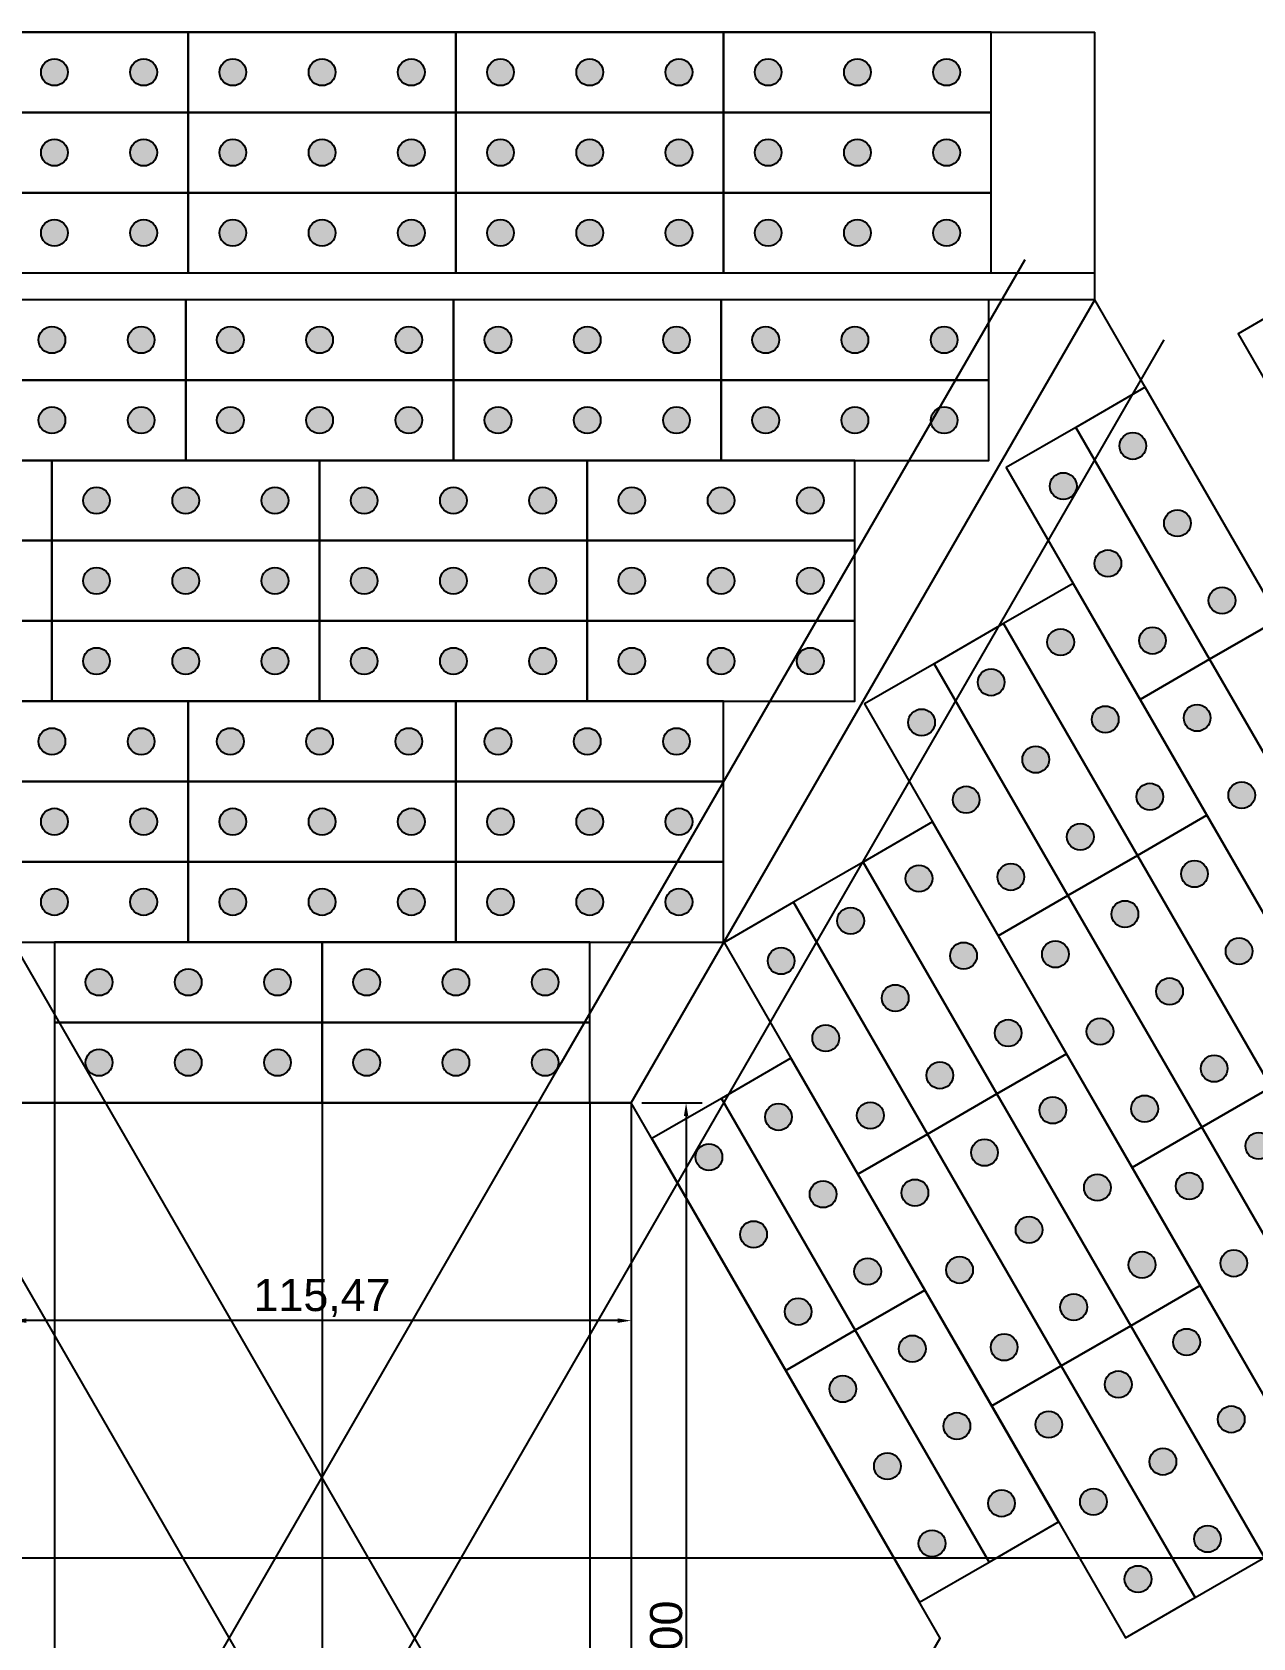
# Model space of a CAD drawing. Header units: millimetres. Extents: x 1388 to 8110, y -1425 to 5021.
# Drawn here: x 2666.7 to 2894.8, y 471.6 to 771.6 of the extents above; entities that cross this region are included whole.
import ezdxf

# ---------------------------------------------------------------- set-up
doc = ezdxf.new("R2010")
doc.units = ezdxf.units.MM
doc.styles.get("Standard").update_dxf_attribs({"font": 'arial.ttf'})
doc.dimstyles.new('ISO-25', dxfattribs={"dimtxt": 6, "dimasz": 2.5, "dimexe": 3, "dimexo": 2, "dimtad": 1, "dimtxsty": 'Standard', "dimcen": 2.5, "dimadec": 0, "dimazin": 0, "dimtfac": 1, "dimtmove": 0, "dimatfit": 3, "dimfxl": 1, "dimarcsym": 0})

# ---------------------------------------------------------------- blocks, each defined once
blk = doc.blocks.new('*D1')
at = {"color": 0, "lineweight": -2, "transparency": 16777216}
for p, q in [((2663.17, 569.62), (2663.17, 527.91)), ((2778.64, 569.62), (2778.64, 527.91)), ((2776.14, 530.91), (2665.67, 530.91))]:
    blk.add_line(p, q, dxfattribs=at)
at = {"color": 0, "transparency": 16777216}
for points in [[(2665.67, 531.33), (2665.67, 530.49), (2663.17, 530.91)], [(2776.14, 531.33), (2776.14, 530.49), (2778.64, 530.91)]]:
    blk.add_solid(points, dxfattribs=at)
at = {"layer": 'Defpoints', "color": 0, "transparency": 16777216}
for p in [(2663.17, 571.62), (2778.64, 571.62), (2663.17, 530.91)]:
    blk.add_point(p, dxfattribs=at)
at = {"color": 0, "transparency": 16777216, "insert": (2720.9, 535.14), "char_height": 6, "attachment_point": 5}
blk.add_mtext('115,47', dxfattribs=at)
blk = doc.blocks.new('*D2')
at = {"color": 0, "lineweight": -2, "transparency": 16777216}
for p, q in [((2780.64, 571.62), (2791.9, 571.62)), ((2788.9, 569.12), (2788.9, 374.12)), ((2780.64, 371.62), (2791.9, 371.62))]:
    blk.add_line(p, q, dxfattribs=at)
at = {"color": 0, "transparency": 16777216}
for points in [[(2788.48, 569.12), (2789.31, 569.12), (2788.9, 571.62)], [(2788.48, 374.12), (2789.31, 374.12), (2788.9, 371.62)]]:
    blk.add_solid(points, dxfattribs=at)
at = {"layer": 'Defpoints', "color": 0, "transparency": 16777216}
for p in [(2778.64, 571.62), (2778.64, 371.62), (2788.9, 371.62)]:
    blk.add_point(p, dxfattribs=at)
at = {"color": 0, "transparency": 16777216, "insert": (2785.21, 471.62), "char_height": 6, "attachment_point": 5, "rotation": 90}
blk.add_mtext('200', dxfattribs=at)

msp = doc.modelspace()

# ---------------------------------------------------------------- hatches: boundary and pattern name
at = {"true_color": 0xf1eb1f}
h = msp.add_hatch(color=2, dxfattribs=at)
h.dxf.hatch_style = 1
h.paths.add_polyline_path([(2668.404, 764.121, 1), (2673.404, 764.121, 1)])
h = msp.add_hatch(color=2, dxfattribs=at)
h.dxf.hatch_style = 1
h.paths.add_polyline_path([(2685.07, 764.121, 1), (2690.07, 764.121, 1)])
h = msp.add_hatch(color=2, dxfattribs=at)
h.dxf.hatch_style = 1
h.paths.add_polyline_path([(2701.737, 764.121, 1), (2706.737, 764.121, 1)])
h = msp.add_hatch(color=2, dxfattribs=at)
h.dxf.hatch_style = 1
h.paths.add_polyline_path([(2718.404, 764.121, 1), (2723.404, 764.121, 1)])
h = msp.add_hatch(color=2, dxfattribs=at)
h.dxf.hatch_style = 1
h.paths.add_polyline_path([(2735.07, 764.121, 1), (2740.07, 764.121, 1)])
h = msp.add_hatch(color=2, dxfattribs=at)
h.dxf.hatch_style = 1
h.paths.add_polyline_path([(2751.737, 764.121, 1), (2756.737, 764.121, 1)])
h = msp.add_hatch(color=2, dxfattribs=at)
h.dxf.hatch_style = 1
h.paths.add_polyline_path([(2768.404, 764.121, 1), (2773.404, 764.121, 1)])
h = msp.add_hatch(color=2, dxfattribs=at)
h.dxf.hatch_style = 1
h.paths.add_polyline_path([(2785.07, 764.121, 1), (2790.07, 764.121, 1)])
h = msp.add_hatch(color=2, dxfattribs=at)
h.dxf.hatch_style = 1
h.paths.add_polyline_path([(2801.737, 764.121, 1), (2806.737, 764.121, 1)])
h = msp.add_hatch(color=2, dxfattribs=at)
h.dxf.hatch_style = 1
h.paths.add_polyline_path([(2818.404, 764.121, 1), (2823.404, 764.121, 1)])
h = msp.add_hatch(color=2, dxfattribs=at)
h.dxf.hatch_style = 1
h.paths.add_polyline_path([(2835.07, 764.121, 1), (2840.07, 764.121, 1)])
h = msp.add_hatch(color=2, dxfattribs=at)
h.dxf.hatch_style = 1
h.paths.add_polyline_path([(2668.404, 749.121, 1), (2673.404, 749.121, 1)])
h = msp.add_hatch(color=2, dxfattribs=at)
h.dxf.hatch_style = 1
h.paths.add_polyline_path([(2685.07, 749.121, 1), (2690.07, 749.121, 1)])
h = msp.add_hatch(color=2, dxfattribs=at)
h.dxf.hatch_style = 1
h.paths.add_polyline_path([(2701.737, 749.121, 1), (2706.737, 749.121, 1)])
h = msp.add_hatch(color=2, dxfattribs=at)
h.dxf.hatch_style = 1
h.paths.add_polyline_path([(2718.404, 749.121, 1), (2723.404, 749.121, 1)])
h = msp.add_hatch(color=2, dxfattribs=at)
h.dxf.hatch_style = 1
h.paths.add_polyline_path([(2735.07, 749.121, 1), (2740.07, 749.121, 1)])
h = msp.add_hatch(color=2, dxfattribs=at)
h.dxf.hatch_style = 1
h.paths.add_polyline_path([(2751.737, 749.121, 1), (2756.737, 749.121, 1)])
h = msp.add_hatch(color=2, dxfattribs=at)
h.dxf.hatch_style = 1
h.paths.add_polyline_path([(2768.404, 749.121, 1), (2773.404, 749.121, 1)])
h = msp.add_hatch(color=2, dxfattribs=at)
h.dxf.hatch_style = 1
h.paths.add_polyline_path([(2785.07, 749.121, 1), (2790.07, 749.121, 1)])
h = msp.add_hatch(color=2, dxfattribs=at)
h.dxf.hatch_style = 1
h.paths.add_polyline_path([(2801.737, 749.121, 1), (2806.737, 749.121, 1)])
h = msp.add_hatch(color=2, dxfattribs=at)
h.dxf.hatch_style = 1
h.paths.add_polyline_path([(2818.404, 749.121, 1), (2823.404, 749.121, 1)])
h = msp.add_hatch(color=2, dxfattribs=at)
h.dxf.hatch_style = 1
h.paths.add_polyline_path([(2835.07, 749.121, 1), (2840.07, 749.121, 1)])
h = msp.add_hatch(color=2, dxfattribs=at)
h.dxf.hatch_style = 1
h.paths.add_polyline_path([(2668.404, 734.121, 1), (2673.404, 734.121, 1)])
h = msp.add_hatch(color=2, dxfattribs=at)
h.dxf.hatch_style = 1
h.paths.add_polyline_path([(2685.07, 734.121, 1), (2690.07, 734.121, 1)])
h = msp.add_hatch(color=2, dxfattribs=at)
h.dxf.hatch_style = 1
h.paths.add_polyline_path([(2701.737, 734.121, 1), (2706.737, 734.121, 1)])
h = msp.add_hatch(color=2, dxfattribs=at)
h.dxf.hatch_style = 1
h.paths.add_polyline_path([(2718.404, 734.121, 1), (2723.404, 734.121, 1)])
h = msp.add_hatch(color=2, dxfattribs=at)
h.dxf.hatch_style = 1
h.paths.add_polyline_path([(2735.07, 734.121, 1), (2740.07, 734.121, 1)])
h = msp.add_hatch(color=2, dxfattribs=at)
h.dxf.hatch_style = 1
h.paths.add_polyline_path([(2751.737, 734.121, 1), (2756.737, 734.121, 1)])
h = msp.add_hatch(color=2, dxfattribs=at)
h.dxf.hatch_style = 1
h.paths.add_polyline_path([(2768.404, 734.121, 1), (2773.404, 734.121, 1)])
h = msp.add_hatch(color=2, dxfattribs=at)
h.dxf.hatch_style = 1
h.paths.add_polyline_path([(2785.07, 734.121, 1), (2790.07, 734.121, 1)])
h = msp.add_hatch(color=2, dxfattribs=at)
h.dxf.hatch_style = 1
h.paths.add_polyline_path([(2801.737, 734.121, 1), (2806.737, 734.121, 1)])
h = msp.add_hatch(color=2, dxfattribs=at)
h.dxf.hatch_style = 1
h.paths.add_polyline_path([(2818.404, 734.121, 1), (2823.404, 734.121, 1)])
h = msp.add_hatch(color=2, dxfattribs=at)
h.dxf.hatch_style = 1
h.paths.add_polyline_path([(2835.07, 734.121, 1), (2840.07, 734.121, 1)])
h = msp.add_hatch(color=2, dxfattribs=at)
h.dxf.hatch_style = 1
h.paths.add_polyline_path([(2672.938, 714.121, 1), (2667.938, 714.121, 1)])
h = msp.add_hatch(color=2, dxfattribs=at)
h.dxf.hatch_style = 1
h.paths.add_polyline_path([(2689.604, 714.121, 1), (2684.604, 714.121, 1)])
h = msp.add_hatch(color=2, dxfattribs=at)
h.dxf.hatch_style = 1
h.paths.add_polyline_path([(2706.271, 714.121, 1), (2701.271, 714.121, 1)])
h = msp.add_hatch(color=2, dxfattribs=at)
h.dxf.hatch_style = 1
h.paths.add_polyline_path([(2722.938, 714.121, 1), (2717.938, 714.121, 1)])
h = msp.add_hatch(color=2, dxfattribs=at)
h.dxf.hatch_style = 1
h.paths.add_polyline_path([(2739.604, 714.121, 1), (2734.604, 714.121, 1)])
h = msp.add_hatch(color=2, dxfattribs=at)
h.dxf.hatch_style = 1
h.paths.add_polyline_path([(2756.271, 714.121, 1), (2751.271, 714.121, 1)])
h = msp.add_hatch(color=2, dxfattribs=at)
h.dxf.hatch_style = 1
h.paths.add_polyline_path([(2772.938, 714.121, 1), (2767.938, 714.121, 1)])
h = msp.add_hatch(color=2, dxfattribs=at)
h.dxf.hatch_style = 1
h.paths.add_polyline_path([(2789.604, 714.121, 1), (2784.604, 714.121, 1)])
h = msp.add_hatch(color=2, dxfattribs=at)
h.dxf.hatch_style = 1
h.paths.add_polyline_path([(2806.271, 714.121, 1), (2801.271, 714.121, 1)])
h = msp.add_hatch(color=2, dxfattribs=at)
h.dxf.hatch_style = 1
h.paths.add_polyline_path([(2822.938, 714.121, 1), (2817.938, 714.121, 1)])
h = msp.add_hatch(color=2, dxfattribs=at)
h.dxf.hatch_style = 1
h.paths.add_polyline_path([(2839.604, 714.121, 1), (2834.604, 714.121, 1)])
h = msp.add_hatch(color=2, dxfattribs=at)
h.dxf.hatch_style = 1
h.paths.add_polyline_path([(2672.938, 699.121, 1), (2667.938, 699.121, 1)])
h = msp.add_hatch(color=2, dxfattribs=at)
h.dxf.hatch_style = 1
h.paths.add_polyline_path([(2689.604, 699.121, 1), (2684.604, 699.121, 1)])
h = msp.add_hatch(color=2, dxfattribs=at)
h.dxf.hatch_style = 1
h.paths.add_polyline_path([(2706.271, 699.121, 1), (2701.271, 699.121, 1)])
h = msp.add_hatch(color=2, dxfattribs=at)
h.dxf.hatch_style = 1
h.paths.add_polyline_path([(2722.938, 699.121, 1), (2717.938, 699.121, 1)])
h = msp.add_hatch(color=2, dxfattribs=at)
h.dxf.hatch_style = 1
h.paths.add_polyline_path([(2739.604, 699.121, 1), (2734.604, 699.121, 1)])
h = msp.add_hatch(color=2, dxfattribs=at)
h.dxf.hatch_style = 1
h.paths.add_polyline_path([(2756.271, 699.121, 1), (2751.271, 699.121, 1)])
h = msp.add_hatch(color=2, dxfattribs=at)
h.dxf.hatch_style = 1
h.paths.add_polyline_path([(2772.938, 699.121, 1), (2767.938, 699.121, 1)])
h = msp.add_hatch(color=2, dxfattribs=at)
h.dxf.hatch_style = 1
h.paths.add_polyline_path([(2789.604, 699.121, 1), (2784.604, 699.121, 1)])
h = msp.add_hatch(color=2, dxfattribs=at)
h.dxf.hatch_style = 1
h.paths.add_polyline_path([(2806.271, 699.121, 1), (2801.271, 699.121, 1)])
h = msp.add_hatch(color=2, dxfattribs=at)
h.dxf.hatch_style = 1
h.paths.add_polyline_path([(2822.938, 699.121, 1), (2817.938, 699.121, 1)])
h = msp.add_hatch(color=2, dxfattribs=at)
h.dxf.hatch_style = 1
h.paths.add_polyline_path([(2839.604, 699.121, 1), (2834.604, 699.121, 1)])
h = msp.add_hatch(color=2, dxfattribs=at)
h.dxf.hatch_style = 1
h.paths.add_polyline_path([(2874.849, 694.311, 1), (2869.849, 694.311, 1)])
h = msp.add_hatch(color=2, dxfattribs=at)
h.dxf.hatch_style = 1
h.paths.add_polyline_path([(2861.858, 686.811, 1), (2856.858, 686.811, 1)])
h = msp.add_hatch(color=2, dxfattribs=at)
h.dxf.hatch_style = 1
h.paths.add_polyline_path([(2681.271, 684.121, 1), (2676.271, 684.121, 1)])
h = msp.add_hatch(color=2, dxfattribs=at)
h.dxf.hatch_style = 1
h.paths.add_polyline_path([(2697.938, 684.121, 1), (2692.938, 684.121, 1)])
h = msp.add_hatch(color=2, dxfattribs=at)
h.dxf.hatch_style = 1
h.paths.add_polyline_path([(2714.604, 684.121, 1), (2709.604, 684.121, 1)])
h = msp.add_hatch(color=2, dxfattribs=at)
h.dxf.hatch_style = 1
h.paths.add_polyline_path([(2731.271, 684.121, 1), (2726.271, 684.121, 1)])
h = msp.add_hatch(color=2, dxfattribs=at)
h.dxf.hatch_style = 1
h.paths.add_polyline_path([(2747.938, 684.121, 1), (2742.938, 684.121, 1)])
h = msp.add_hatch(color=2, dxfattribs=at)
h.dxf.hatch_style = 1
h.paths.add_polyline_path([(2764.604, 684.121, 1), (2759.604, 684.121, 1)])
h = msp.add_hatch(color=2, dxfattribs=at)
h.dxf.hatch_style = 1
h.paths.add_polyline_path([(2781.271, 684.121, 1), (2776.271, 684.121, 1)])
h = msp.add_hatch(color=2, dxfattribs=at)
h.dxf.hatch_style = 1
h.paths.add_polyline_path([(2797.938, 684.121, 1), (2792.938, 684.121, 1)])
h = msp.add_hatch(color=2, dxfattribs=at)
h.dxf.hatch_style = 1
h.paths.add_polyline_path([(2814.604, 684.121, 1), (2809.604, 684.121, 1)])
h = msp.add_hatch(color=2, dxfattribs=at)
h.dxf.hatch_style = 1
h.paths.add_polyline_path([(2883.182, 679.877, 1), (2878.182, 679.877, 1)])
h = msp.add_hatch(color=2, dxfattribs=at)
h.dxf.hatch_style = 1
h.paths.add_polyline_path([(2870.192, 672.377, 1), (2865.192, 672.377, 1)])
h = msp.add_hatch(color=2, dxfattribs=at)
h.dxf.hatch_style = 1
h.paths.add_polyline_path([(2681.271, 669.121, 1), (2676.271, 669.121, 1)])
h = msp.add_hatch(color=2, dxfattribs=at)
h.dxf.hatch_style = 1
h.paths.add_polyline_path([(2697.938, 669.121, 1), (2692.938, 669.121, 1)])
h = msp.add_hatch(color=2, dxfattribs=at)
h.dxf.hatch_style = 1
h.paths.add_polyline_path([(2714.604, 669.121, 1), (2709.604, 669.121, 1)])
h = msp.add_hatch(color=2, dxfattribs=at)
h.dxf.hatch_style = 1
h.paths.add_polyline_path([(2731.271, 669.121, 1), (2726.271, 669.121, 1)])
h = msp.add_hatch(color=2, dxfattribs=at)
h.dxf.hatch_style = 1
h.paths.add_polyline_path([(2747.938, 669.121, 1), (2742.938, 669.121, 1)])
h = msp.add_hatch(color=2, dxfattribs=at)
h.dxf.hatch_style = 1
h.paths.add_polyline_path([(2764.604, 669.121, 1), (2759.604, 669.121, 1)])
h = msp.add_hatch(color=2, dxfattribs=at)
h.dxf.hatch_style = 1
h.paths.add_polyline_path([(2781.271, 669.121, 1), (2776.271, 669.121, 1)])
h = msp.add_hatch(color=2, dxfattribs=at)
h.dxf.hatch_style = 1
h.paths.add_polyline_path([(2797.938, 669.121, 1), (2792.938, 669.121, 1)])
h = msp.add_hatch(color=2, dxfattribs=at)
h.dxf.hatch_style = 1
h.paths.add_polyline_path([(2814.604, 669.121, 1), (2809.604, 669.121, 1)])
h = msp.add_hatch(color=2, dxfattribs=at)
h.dxf.hatch_style = 1
h.paths.add_polyline_path([(2891.515, 665.443, 1), (2886.515, 665.443, 1)])
h = msp.add_hatch(color=2, dxfattribs=at)
h.dxf.hatch_style = 1
h.paths.add_polyline_path([(2861.368, 657.66, 1), (2856.368, 657.66, 1)])
h = msp.add_hatch(color=2, dxfattribs=at)
h.dxf.hatch_style = 1
h.paths.add_polyline_path([(2878.525, 657.943, 1), (2873.525, 657.943, 1)])
h = msp.add_hatch(color=2, dxfattribs=at)
h.dxf.hatch_style = 1
h.paths.add_polyline_path([(2681.271, 654.121, 1), (2676.271, 654.121, 1)])
h = msp.add_hatch(color=2, dxfattribs=at)
h.dxf.hatch_style = 1
h.paths.add_polyline_path([(2697.938, 654.121, 1), (2692.938, 654.121, 1)])
h = msp.add_hatch(color=2, dxfattribs=at)
h.dxf.hatch_style = 1
h.paths.add_polyline_path([(2714.604, 654.121, 1), (2709.604, 654.121, 1)])
h = msp.add_hatch(color=2, dxfattribs=at)
h.dxf.hatch_style = 1
h.paths.add_polyline_path([(2731.271, 654.121, 1), (2726.271, 654.121, 1)])
h = msp.add_hatch(color=2, dxfattribs=at)
h.dxf.hatch_style = 1
h.paths.add_polyline_path([(2747.938, 654.121, 1), (2742.938, 654.121, 1)])
h = msp.add_hatch(color=2, dxfattribs=at)
h.dxf.hatch_style = 1
h.paths.add_polyline_path([(2764.604, 654.121, 1), (2759.604, 654.121, 1)])
h = msp.add_hatch(color=2, dxfattribs=at)
h.dxf.hatch_style = 1
h.paths.add_polyline_path([(2781.271, 654.121, 1), (2776.271, 654.121, 1)])
h = msp.add_hatch(color=2, dxfattribs=at)
h.dxf.hatch_style = 1
h.paths.add_polyline_path([(2797.938, 654.121, 1), (2792.938, 654.121, 1)])
h = msp.add_hatch(color=2, dxfattribs=at)
h.dxf.hatch_style = 1
h.paths.add_polyline_path([(2814.604, 654.121, 1), (2809.604, 654.121, 1)])
h = msp.add_hatch(color=2, dxfattribs=at)
h.dxf.hatch_style = 1
h.paths.add_polyline_path([(2848.377, 650.16, 1), (2843.377, 650.16, 1)])
h = msp.add_hatch(color=2, dxfattribs=at)
h.dxf.hatch_style = 1
h.paths.add_polyline_path([(2835.387, 642.66, 1), (2830.387, 642.66, 1)])
h = msp.add_hatch(color=2, dxfattribs=at)
h.dxf.hatch_style = 1
h.paths.add_polyline_path([(2869.701, 643.226, 1), (2864.701, 643.226, 1)])
h = msp.add_hatch(color=2, dxfattribs=at)
h.dxf.hatch_style = 1
h.paths.add_polyline_path([(2886.858, 643.509, 1), (2881.858, 643.509, 1)])
h = msp.add_hatch(color=2, dxfattribs=at)
h.dxf.hatch_style = 1
h.paths.add_polyline_path([(2672.938, 639.121, 1), (2667.938, 639.121, 1)])
h = msp.add_hatch(color=2, dxfattribs=at)
h.dxf.hatch_style = 1
h.paths.add_polyline_path([(2689.604, 639.121, 1), (2684.604, 639.121, 1)])
h = msp.add_hatch(color=2, dxfattribs=at)
h.dxf.hatch_style = 1
h.paths.add_polyline_path([(2706.271, 639.121, 1), (2701.271, 639.121, 1)])
h = msp.add_hatch(color=2, dxfattribs=at)
h.dxf.hatch_style = 1
h.paths.add_polyline_path([(2722.938, 639.121, 1), (2717.938, 639.121, 1)])
h = msp.add_hatch(color=2, dxfattribs=at)
h.dxf.hatch_style = 1
h.paths.add_polyline_path([(2739.604, 639.121, 1), (2734.604, 639.121, 1)])
h = msp.add_hatch(color=2, dxfattribs=at)
h.dxf.hatch_style = 1
h.paths.add_polyline_path([(2756.271, 639.121, 1), (2751.271, 639.121, 1)])
h = msp.add_hatch(color=2, dxfattribs=at)
h.dxf.hatch_style = 1
h.paths.add_polyline_path([(2772.938, 639.121, 1), (2767.938, 639.121, 1)])
h = msp.add_hatch(color=2, dxfattribs=at)
h.dxf.hatch_style = 1
h.paths.add_polyline_path([(2789.604, 639.121, 1), (2784.604, 639.121, 1)])
h = msp.add_hatch(color=2, dxfattribs=at)
h.dxf.hatch_style = 1
h.paths.add_polyline_path([(2856.711, 635.726, 1), (2851.711, 635.726, 1)])
h = msp.add_hatch(color=2, dxfattribs=at)
h.dxf.hatch_style = 1
h.paths.add_polyline_path([(2843.72, 628.226, 1), (2838.72, 628.226, 1)])
h = msp.add_hatch(color=2, dxfattribs=at)
h.dxf.hatch_style = 1
h.paths.add_polyline_path([(2878.034, 628.793, 1), (2873.034, 628.793, 1)])
h = msp.add_hatch(color=2, dxfattribs=at)
h.dxf.hatch_style = 1
h.paths.add_polyline_path([(2895.192, 629.076, 1), (2890.192, 629.076, 1)])
h = msp.add_hatch(color=2, dxfattribs=at)
h.dxf.hatch_style = 1
h.paths.add_polyline_path([(2673.404, 624.121, 1), (2668.404, 624.121, 1)])
h = msp.add_hatch(color=2, dxfattribs=at)
h.dxf.hatch_style = 1
h.paths.add_polyline_path([(2690.07, 624.121, 1), (2685.07, 624.121, 1)])
h = msp.add_hatch(color=2, dxfattribs=at)
h.dxf.hatch_style = 1
h.paths.add_polyline_path([(2706.737, 624.121, 1), (2701.737, 624.121, 1)])
h = msp.add_hatch(color=2, dxfattribs=at)
h.dxf.hatch_style = 1
h.paths.add_polyline_path([(2723.404, 624.121, 1), (2718.404, 624.121, 1)])
h = msp.add_hatch(color=2, dxfattribs=at)
h.dxf.hatch_style = 1
h.paths.add_polyline_path([(2740.07, 624.121, 1), (2735.07, 624.121, 1)])
h = msp.add_hatch(color=2, dxfattribs=at)
h.dxf.hatch_style = 1
h.paths.add_polyline_path([(2756.737, 624.121, 1), (2751.737, 624.121, 1)])
h = msp.add_hatch(color=2, dxfattribs=at)
h.dxf.hatch_style = 1
h.paths.add_polyline_path([(2773.404, 624.121, 1), (2768.404, 624.121, 1)])
h = msp.add_hatch(color=2, dxfattribs=at)
h.dxf.hatch_style = 1
h.paths.add_polyline_path([(2790.07, 624.121, 1), (2785.07, 624.121, 1)])
h = msp.add_hatch(color=2, dxfattribs=at)
h.dxf.hatch_style = 1
h.paths.add_polyline_path([(2865.044, 621.293, 1), (2860.044, 621.293, 1)])
h = msp.add_hatch(color=2, dxfattribs=at)
h.dxf.hatch_style = 1
h.paths.add_polyline_path([(2834.897, 613.509, 1), (2829.897, 613.509, 1)])
h = msp.add_hatch(color=2, dxfattribs=at)
h.dxf.hatch_style = 1
h.paths.add_polyline_path([(2852.054, 613.793, 1), (2847.054, 613.793, 1)])
h = msp.add_hatch(color=2, dxfattribs=at)
h.dxf.hatch_style = 1
h.paths.add_polyline_path([(2886.368, 614.359, 1), (2881.368, 614.359, 1)])
h = msp.add_hatch(color=2, dxfattribs=at)
h.dxf.hatch_style = 1
h.paths.add_polyline_path([(2673.404, 609.121, 1), (2668.404, 609.121, 1)])
h = msp.add_hatch(color=2, dxfattribs=at)
h.dxf.hatch_style = 1
h.paths.add_polyline_path([(2690.07, 609.121, 1), (2685.07, 609.121, 1)])
h = msp.add_hatch(color=2, dxfattribs=at)
h.dxf.hatch_style = 1
h.paths.add_polyline_path([(2706.737, 609.121, 1), (2701.737, 609.121, 1)])
h = msp.add_hatch(color=2, dxfattribs=at)
h.dxf.hatch_style = 1
h.paths.add_polyline_path([(2723.404, 609.121, 1), (2718.404, 609.121, 1)])
h = msp.add_hatch(color=2, dxfattribs=at)
h.dxf.hatch_style = 1
h.paths.add_polyline_path([(2740.07, 609.121, 1), (2735.07, 609.121, 1)])
h = msp.add_hatch(color=2, dxfattribs=at)
h.dxf.hatch_style = 1
h.paths.add_polyline_path([(2756.737, 609.121, 1), (2751.737, 609.121, 1)])
h = msp.add_hatch(color=2, dxfattribs=at)
h.dxf.hatch_style = 1
h.paths.add_polyline_path([(2773.404, 609.121, 1), (2768.404, 609.121, 1)])
h = msp.add_hatch(color=2, dxfattribs=at)
h.dxf.hatch_style = 1
h.paths.add_polyline_path([(2790.07, 609.121, 1), (2785.07, 609.121, 1)])
h = msp.add_hatch(color=2, dxfattribs=at)
h.dxf.hatch_style = 1
h.paths.add_polyline_path([(2873.377, 606.859, 1), (2868.377, 606.859, 1)])
h = msp.add_hatch(color=2, dxfattribs=at)
h.dxf.hatch_style = 1
h.paths.add_polyline_path([(2822.139, 605.606, 1), (2817.139, 605.606, 1)])
h = msp.add_hatch(color=2, dxfattribs=at)
h.dxf.hatch_style = 1
h.paths.add_polyline_path([(2809.149, 598.106, 1), (2804.149, 598.106, 1)])
h = msp.add_hatch(color=2, dxfattribs=at)
h.dxf.hatch_style = 1
h.paths.add_polyline_path([(2843.23, 599.076, 1), (2838.23, 599.076, 1)])
h = msp.add_hatch(color=2, dxfattribs=at)
h.dxf.hatch_style = 1
h.paths.add_polyline_path([(2860.387, 599.359, 1), (2855.387, 599.359, 1)])
h = msp.add_hatch(color=2, dxfattribs=at)
h.dxf.hatch_style = 1
h.paths.add_polyline_path([(2894.701, 599.925, 1), (2889.701, 599.925, 1)])
h = msp.add_hatch(color=2, dxfattribs=at)
h.dxf.hatch_style = 1
h.paths.add_polyline_path([(2681.737, 594.121, 1), (2676.737, 594.121, 1)])
h = msp.add_hatch(color=2, dxfattribs=at)
h.dxf.hatch_style = 1
h.paths.add_polyline_path([(2698.404, 594.121, 1), (2693.404, 594.121, 1)])
h = msp.add_hatch(color=2, dxfattribs=at)
h.dxf.hatch_style = 1
h.paths.add_polyline_path([(2715.07, 594.121, 1), (2710.07, 594.121, 1)])
h = msp.add_hatch(color=2, dxfattribs=at)
h.dxf.hatch_style = 1
h.paths.add_polyline_path([(2731.737, 594.121, 1), (2726.737, 594.121, 1)])
h = msp.add_hatch(color=2, dxfattribs=at)
h.dxf.hatch_style = 1
h.paths.add_polyline_path([(2748.404, 594.121, 1), (2743.404, 594.121, 1)])
h = msp.add_hatch(color=2, dxfattribs=at)
h.dxf.hatch_style = 1
h.paths.add_polyline_path([(2765.07, 594.121, 1), (2760.07, 594.121, 1)])
h = msp.add_hatch(color=2, dxfattribs=at)
h.dxf.hatch_style = 1
h.paths.add_polyline_path([(2881.711, 592.425, 1), (2876.711, 592.425, 1)])
h = msp.add_hatch(color=2, dxfattribs=at)
h.dxf.hatch_style = 1
h.paths.add_polyline_path([(2830.473, 591.172, 1), (2825.473, 591.172, 1)])
h = msp.add_hatch(color=2, dxfattribs=at)
h.dxf.hatch_style = 1
h.paths.add_polyline_path([(2817.482, 583.672, 1), (2812.482, 583.672, 1)])
h = msp.add_hatch(color=2, dxfattribs=at)
h.dxf.hatch_style = 1
h.paths.add_polyline_path([(2851.563, 584.642, 1), (2846.563, 584.642, 1)])
h = msp.add_hatch(color=2, dxfattribs=at)
h.dxf.hatch_style = 1
h.paths.add_polyline_path([(2868.72, 584.925, 1), (2863.72, 584.925, 1)])
h = msp.add_hatch(color=2, dxfattribs=at)
h.dxf.hatch_style = 1
h.paths.add_polyline_path([(2681.737, 579.121, 1), (2676.737, 579.121, 1)])
h = msp.add_hatch(color=2, dxfattribs=at)
h.dxf.hatch_style = 1
h.paths.add_polyline_path([(2698.404, 579.121, 1), (2693.404, 579.121, 1)])
h = msp.add_hatch(color=2, dxfattribs=at)
h.dxf.hatch_style = 1
h.paths.add_polyline_path([(2715.07, 579.121, 1), (2710.07, 579.121, 1)])
h = msp.add_hatch(color=2, dxfattribs=at)
h.dxf.hatch_style = 1
h.paths.add_polyline_path([(2731.737, 579.121, 1), (2726.737, 579.121, 1)])
h = msp.add_hatch(color=2, dxfattribs=at)
h.dxf.hatch_style = 1
h.paths.add_polyline_path([(2748.404, 579.121, 1), (2743.404, 579.121, 1)])
h = msp.add_hatch(color=2, dxfattribs=at)
h.dxf.hatch_style = 1
h.paths.add_polyline_path([(2765.07, 579.121, 1), (2760.07, 579.121, 1)])
h = msp.add_hatch(color=2, dxfattribs=at)
h.dxf.hatch_style = 1
h.paths.add_polyline_path([(2838.806, 576.738, 1), (2833.806, 576.738, 1)])
h = msp.add_hatch(color=2, dxfattribs=at)
h.dxf.hatch_style = 1
h.paths.add_polyline_path([(2890.044, 577.991, 1), (2885.044, 577.991, 1)])
h = msp.add_hatch(color=2, dxfattribs=at)
h.dxf.hatch_style = 1
h.paths.add_polyline_path([(2877.054, 570.491, 1), (2872.054, 570.491, 1)])
h = msp.add_hatch(color=2, dxfattribs=at)
h.dxf.hatch_style = 1
h.paths.add_polyline_path([(2808.659, 568.955, 1), (2803.659, 568.955, 1)])
h = msp.add_hatch(color=2, dxfattribs=at)
h.dxf.hatch_style = 1
h.paths.add_polyline_path([(2825.816, 569.238, 1), (2820.816, 569.238, 1)])
h = msp.add_hatch(color=2, dxfattribs=at)
h.dxf.hatch_style = 1
h.paths.add_polyline_path([(2859.897, 570.208, 1), (2854.897, 570.208, 1)])
h = msp.add_hatch(color=2, dxfattribs=at)
h.dxf.hatch_style = 1
h.paths.add_polyline_path([(2795.668, 561.455, 1), (2790.668, 561.455, 1)])
h = msp.add_hatch(color=2, dxfattribs=at)
h.dxf.hatch_style = 1
h.paths.add_polyline_path([(2847.139, 562.305, 1), (2842.139, 562.305, 1)])
h = msp.add_hatch(color=2, dxfattribs=at)
h.dxf.hatch_style = 1
h.paths.add_polyline_path([(2898.377, 563.558, 1), (2893.377, 563.558, 1)])
h = msp.add_hatch(color=2, dxfattribs=at)
h.dxf.hatch_style = 1
h.paths.add_polyline_path([(2868.23, 555.774, 1), (2863.23, 555.774, 1)])
h = msp.add_hatch(color=2, dxfattribs=at)
h.dxf.hatch_style = 1
h.paths.add_polyline_path([(2885.387, 556.058, 1), (2880.387, 556.058, 1)])
h = msp.add_hatch(color=2, dxfattribs=at)
h.dxf.hatch_style = 1
h.paths.add_polyline_path([(2816.992, 554.522, 1), (2811.992, 554.522, 1)])
h = msp.add_hatch(color=2, dxfattribs=at)
h.dxf.hatch_style = 1
h.paths.add_polyline_path([(2834.149, 554.805, 1), (2829.149, 554.805, 1)])
h = msp.add_hatch(color=2, dxfattribs=at)
h.dxf.hatch_style = 1
h.paths.add_polyline_path([(2804.001, 547.022, 1), (2799.001, 547.022, 1)])
h = msp.add_hatch(color=2, dxfattribs=at)
h.dxf.hatch_style = 1
h.paths.add_polyline_path([(2855.473, 547.871, 1), (2850.473, 547.871, 1)])
h = msp.add_hatch(color=2, dxfattribs=at)
h.dxf.hatch_style = 1
h.paths.add_polyline_path([(2876.563, 541.341, 1), (2871.563, 541.341, 1)])
h = msp.add_hatch(color=2, dxfattribs=at)
h.dxf.hatch_style = 1
h.paths.add_polyline_path([(2893.72, 541.624, 1), (2888.72, 541.624, 1)])
h = msp.add_hatch(color=2, dxfattribs=at)
h.dxf.hatch_style = 1
h.paths.add_polyline_path([(2825.325, 540.088, 1), (2820.325, 540.088, 1)])
h = msp.add_hatch(color=2, dxfattribs=at)
h.dxf.hatch_style = 1
h.paths.add_polyline_path([(2842.482, 540.371, 1), (2837.482, 540.371, 1)])
h = msp.add_hatch(color=2, dxfattribs=at)
h.dxf.hatch_style = 1
h.paths.add_polyline_path([(2812.335, 532.588, 1), (2807.335, 532.588, 1)])
h = msp.add_hatch(color=2, dxfattribs=at)
h.dxf.hatch_style = 1
h.paths.add_polyline_path([(2863.806, 533.437, 1), (2858.806, 533.437, 1)])
h = msp.add_hatch(color=2, dxfattribs=at)
h.dxf.hatch_style = 1
h.paths.add_polyline_path([(2833.659, 525.654, 1), (2828.659, 525.654, 1)])
h = msp.add_hatch(color=2, dxfattribs=at)
h.dxf.hatch_style = 1
h.paths.add_polyline_path([(2850.816, 525.937, 1), (2845.816, 525.937, 1)])
h = msp.add_hatch(color=2, dxfattribs=at)
h.dxf.hatch_style = 1
h.paths.add_polyline_path([(2884.897, 526.907, 1), (2879.897, 526.907, 1)])
h = msp.add_hatch(color=2, dxfattribs=at)
h.dxf.hatch_style = 1
h.paths.add_polyline_path([(2820.668, 518.154, 1), (2815.668, 518.154, 1)])
h = msp.add_hatch(color=2, dxfattribs=at)
h.dxf.hatch_style = 1
h.paths.add_polyline_path([(2872.139, 519.003, 1), (2867.139, 519.003, 1)])
h = msp.add_hatch(color=2, dxfattribs=at)
h.dxf.hatch_style = 1
h.paths.add_polyline_path([(2841.992, 511.22, 1), (2836.992, 511.22, 1)])
h = msp.add_hatch(color=2, dxfattribs=at)
h.dxf.hatch_style = 1
h.paths.add_polyline_path([(2859.149, 511.503, 1), (2854.149, 511.503, 1)])
h = msp.add_hatch(color=2, dxfattribs=at)
h.dxf.hatch_style = 1
h.paths.add_polyline_path([(2893.23, 512.473, 1), (2888.23, 512.473, 1)])
h = msp.add_hatch(color=2, dxfattribs=at)
h.dxf.hatch_style = 1
h.paths.add_polyline_path([(2880.473, 504.57, 1), (2875.473, 504.57, 1)])
h = msp.add_hatch(color=2, dxfattribs=at)
h.dxf.hatch_style = 1
h.paths.add_polyline_path([(2829.001, 503.72, 1), (2824.001, 503.72, 1)])
h = msp.add_hatch(color=2, dxfattribs=at)
h.dxf.hatch_style = 1
h.paths.add_polyline_path([(2850.325, 496.786, 1), (2845.325, 496.786, 1)])
h = msp.add_hatch(color=2, dxfattribs=at)
h.dxf.hatch_style = 1
h.paths.add_polyline_path([(2867.482, 497.07, 1), (2862.482, 497.07, 1)])
h = msp.add_hatch(color=2, dxfattribs=at)
h.dxf.hatch_style = 1
h.paths.add_polyline_path([(2888.806, 490.136, 1), (2883.806, 490.136, 1)])
h = msp.add_hatch(color=2, dxfattribs=at)
h.dxf.hatch_style = 1
h.paths.add_polyline_path([(2837.335, 489.286, 1), (2832.335, 489.286, 1)])
h = msp.add_hatch(color=2, dxfattribs=at)
h.dxf.hatch_style = 1
h.paths.add_polyline_path([(2875.816, 482.636, 1), (2870.816, 482.636, 1)])

# ---------------------------------------------------------------- linework, layer by layer
for p, q in [((2576.566, 771.621), (2865.241, 771.621)), ((2865.241, 721.621), (2865.241, 771.621)), ((2676.159, 579.121), (2589.557, 729.121)), ((2765.648, 579.121), (2852.251, 729.121)), ((2576.566, 726.621), (2865.241, 726.621)), ((2778.639, 571.621), (2865.241, 721.621)), ((2791.629, 564.121), (2878.232, 714.121)), ((2650.178, 379.121), (2765.648, 579.121)), ((2791.629, 379.121), (2676.159, 579.121)), ((2670.904, 571.621), (2670.904, 371.621)), ((2720.904, 571.621), (2720.904, 371.621)), ((2770.904, 571.621), (2770.904, 371.621)), ((2765.648, 364.121), (2650.178, 564.121)), ((2676.159, 364.121), (2791.629, 564.121)), ((2605.434, 486.621), (2836.374, 486.621)), ((2836.374, 486.621), (3009.579, 486.621))]:
    msp.add_line(p, q)
for points in [[(2695.904, 771.621), (2645.904, 771.621), (2645.904, 756.621), (2695.904, 756.621)], [(2745.904, 771.621), (2695.904, 771.621), (2695.904, 756.621), (2745.904, 756.621)], [(2795.904, 771.621), (2745.904, 771.621), (2745.904, 756.621), (2795.904, 756.621)], [(2845.904, 771.621), (2795.904, 771.621), (2795.904, 756.621), (2845.904, 756.621)], [(2695.904, 756.621), (2645.904, 756.621), (2645.904, 741.621), (2695.904, 741.621)], [(2745.904, 756.621), (2695.904, 756.621), (2695.904, 741.621), (2745.904, 741.621)], [(2795.904, 756.621), (2745.904, 756.621), (2745.904, 741.621), (2795.904, 741.621)], [(2845.904, 756.621), (2795.904, 756.621), (2795.904, 741.621), (2845.904, 741.621)], [(2695.904, 741.621), (2645.904, 741.621), (2645.904, 726.621), (2695.904, 726.621)], [(2745.904, 741.621), (2695.904, 741.621), (2695.904, 726.621), (2745.904, 726.621)], [(2795.904, 741.621), (2745.904, 741.621), (2745.904, 726.621), (2795.904, 726.621)], [(2845.904, 741.621), (2795.904, 741.621), (2795.904, 726.621), (2845.904, 726.621)], [(2576.566, 721.621), (2432.229, 471.621), (2576.566, 221.621), (2865.241, 221.621), (3009.579, 471.621), (2865.241, 721.621)], [(2695.438, 721.621), (2645.438, 721.621), (2645.438, 706.621), (2695.438, 706.621)], [(2745.438, 721.621), (2695.438, 721.621), (2695.438, 706.621), (2745.438, 706.621)], [(2795.438, 721.621), (2745.438, 721.621), (2745.438, 706.621), (2795.438, 706.621)], [(2845.438, 721.621), (2795.438, 721.621), (2795.438, 706.621), (2845.438, 706.621)], [(2929.988, 679.476), (2904.988, 722.778), (2891.998, 715.278), (2916.998, 671.976)], [(2695.438, 706.621), (2645.438, 706.621), (2645.438, 691.621), (2695.438, 691.621)], [(2745.438, 706.621), (2695.438, 706.621), (2695.438, 691.621), (2745.438, 691.621)], [(2795.438, 706.621), (2745.438, 706.621), (2745.438, 691.621), (2795.438, 691.621)], [(2845.438, 706.621), (2795.438, 706.621), (2795.438, 691.621), (2845.438, 691.621)], [(2899.677, 661.976), (2874.677, 705.278), (2861.687, 697.778), (2886.687, 654.476)], [(2886.687, 654.476), (2861.687, 697.778), (2848.696, 690.278), (2873.696, 646.976)], [(2670.438, 691.621), (2620.438, 691.621), (2620.438, 676.621), (2670.438, 676.621)], [(2720.438, 691.621), (2670.438, 691.621), (2670.438, 676.621), (2720.438, 676.621)], [(2770.438, 691.621), (2720.438, 691.621), (2720.438, 676.621), (2770.438, 676.621)], [(2820.438, 691.621), (2770.438, 691.621), (2770.438, 676.621), (2820.438, 676.621)], [(2670.438, 676.621), (2620.438, 676.621), (2620.438, 661.621), (2670.438, 661.621)], [(2720.438, 676.621), (2670.438, 676.621), (2670.438, 661.621), (2720.438, 661.621)], [(2770.438, 676.621), (2720.438, 676.621), (2720.438, 661.621), (2770.438, 661.621)], [(2820.438, 676.621), (2770.438, 676.621), (2770.438, 661.621), (2820.438, 661.621)], [(2886.196, 625.326), (2861.196, 668.627), (2848.206, 661.127), (2873.206, 617.826)], [(2670.438, 661.621), (2620.438, 661.621), (2620.438, 646.621), (2670.438, 646.621)], [(2720.438, 661.621), (2670.438, 661.621), (2670.438, 646.621), (2720.438, 646.621)], [(2770.438, 661.621), (2720.438, 661.621), (2720.438, 646.621), (2770.438, 646.621)], [(2820.438, 661.621), (2770.438, 661.621), (2770.438, 646.621), (2820.438, 646.621)], [(2873.206, 617.826), (2848.206, 661.127), (2835.216, 653.627), (2860.216, 610.326)], [(2924.677, 618.675), (2899.677, 661.976), (2886.687, 654.476), (2911.687, 611.175)], [(2911.687, 611.175), (2886.687, 654.476), (2873.696, 646.976), (2898.696, 603.675)], [(2860.216, 610.326), (2835.216, 653.627), (2822.225, 646.127), (2847.225, 602.826)], [(2695.904, 646.621), (2645.904, 646.621), (2645.904, 631.621), (2695.904, 631.621)], [(2745.904, 646.621), (2695.904, 646.621), (2695.904, 631.621), (2745.904, 631.621)], [(2795.904, 646.621), (2745.904, 646.621), (2745.904, 631.621), (2795.904, 631.621)], [(2695.904, 631.621), (2645.904, 631.621), (2645.904, 616.621), (2695.904, 616.621)], [(2745.904, 631.621), (2695.904, 631.621), (2695.904, 616.621), (2745.904, 616.621)], [(2795.904, 631.621), (2745.904, 631.621), (2745.904, 616.621), (2795.904, 616.621)], [(2859.958, 580.772), (2834.958, 624.073), (2821.968, 616.573), (2846.968, 573.272)], [(2911.196, 582.024), (2886.196, 625.326), (2873.206, 617.826), (2898.206, 574.524)], [(2695.904, 616.621), (2645.904, 616.621), (2645.904, 601.621), (2695.904, 601.621)], [(2745.904, 616.621), (2695.904, 616.621), (2695.904, 601.621), (2745.904, 601.621)], [(2795.904, 616.621), (2745.904, 616.621), (2745.904, 601.621), (2795.904, 601.621)], [(2846.968, 573.272), (2821.968, 616.573), (2808.977, 609.073), (2833.977, 565.772)], [(2898.206, 574.524), (2873.206, 617.826), (2860.216, 610.326), (2885.216, 567.024)], [(2833.977, 565.772), (2808.977, 609.073), (2795.987, 601.573), (2820.987, 558.272)], [(2885.216, 567.024), (2860.216, 610.326), (2847.225, 602.826), (2872.225, 559.524)], [(2720.904, 601.621), (2670.904, 601.621), (2670.904, 586.621), (2720.904, 586.621)], [(2770.904, 601.621), (2720.904, 601.621), (2720.904, 586.621), (2770.904, 586.621)], [(2720.904, 586.621), (2670.904, 586.621), (2670.904, 571.621), (2720.904, 571.621)], [(2770.904, 586.621), (2720.904, 586.621), (2720.904, 571.621), (2770.904, 571.621)], [(2833.487, 536.621), (2808.487, 579.922), (2795.497, 572.422), (2820.497, 529.121)], [(2884.958, 537.47), (2859.958, 580.772), (2846.968, 573.272), (2871.968, 529.97)], [(2871.968, 529.97), (2846.968, 573.272), (2833.977, 565.772), (2858.977, 522.47)], [(2923.206, 531.223), (2898.206, 574.524), (2885.216, 567.024), (2910.216, 523.723)], [(2663.169, 571.621), (2605.434, 471.621), (2663.169, 371.621), (2778.639, 371.621), (2836.374, 471.621), (2778.639, 571.621)], [(2663.169, 571.621), (2778.639, 571.621), (2778.639, 371.621), (2663.169, 371.621)], [(2820.497, 529.121), (2795.497, 572.422), (2782.506, 564.922), (2807.506, 521.621)], [(2910.216, 523.723), (2885.216, 567.024), (2872.225, 559.524), (2897.225, 516.223)], [(2858.977, 522.47), (2833.977, 565.772), (2820.987, 558.272), (2845.987, 514.97)], [(2909.958, 494.169), (2884.958, 537.47), (2871.968, 529.97), (2896.968, 486.669)], [(2858.487, 493.32), (2833.487, 536.621), (2820.497, 529.121), (2845.497, 485.82)], [(2845.497, 485.82), (2820.497, 529.121), (2807.506, 521.621), (2832.506, 478.32)], [(2896.968, 486.669), (2871.968, 529.97), (2858.977, 522.47), (2883.977, 479.169)], [(2883.977, 479.169), (2858.977, 522.47), (2845.987, 514.97), (2870.987, 471.669)]]:
    msp.add_lwpolyline(points, close=True)
at = {"color": 2, "true_color": 0xf1eb1f}
for centre in [(2670.904, 764.121), (2687.57, 764.121), (2704.237, 764.121), (2720.904, 764.121), (2737.57, 764.121), (2754.237, 764.121), (2770.904, 764.121), (2787.57, 764.121), (2804.237, 764.121), (2820.904, 764.121), (2837.57, 764.121), (2670.904, 749.121), (2687.57, 749.121), (2704.237, 749.121), (2720.904, 749.121), (2737.57, 749.121), (2754.237, 749.121), (2770.904, 749.121), (2787.57, 749.121), (2804.237, 749.121), (2820.904, 749.121), (2837.57, 749.121), (2670.904, 734.121), (2687.57, 734.121), (2704.237, 734.121), (2720.904, 734.121), (2737.57, 734.121), (2754.237, 734.121), (2770.904, 734.121), (2787.57, 734.121), (2804.237, 734.121), (2820.904, 734.121), (2837.57, 734.121), (2670.438, 714.121), (2687.104, 714.121), (2703.771, 714.121), (2720.438, 714.121), (2737.104, 714.121), (2753.771, 714.121), (2770.438, 714.121), (2787.104, 714.121), (2803.771, 714.121), (2820.438, 714.121), (2837.104, 714.121), (2670.438, 699.121), (2687.104, 699.121), (2703.771, 699.121), (2720.438, 699.121), (2737.104, 699.121), (2753.771, 699.121), (2770.438, 699.121), (2787.104, 699.121), (2803.771, 699.121), (2820.438, 699.121), (2837.104, 699.121), (2872.349, 694.311), (2859.358, 686.811), (2678.771, 684.121), (2695.438, 684.121), (2712.104, 684.121), (2728.771, 684.121), (2745.438, 684.121), (2762.104, 684.121), (2778.771, 684.121), (2795.438, 684.121), (2812.104, 684.121), (2880.682, 679.877), (2867.692, 672.377), (2678.771, 669.121), (2695.438, 669.121), (2712.104, 669.121), (2728.771, 669.121), (2745.438, 669.121), (2762.104, 669.121), (2778.771, 669.121), (2795.438, 669.121), (2812.104, 669.121), (2889.015, 665.443), (2858.868, 657.66), (2876.025, 657.943), (2678.771, 654.121), (2695.438, 654.121), (2712.104, 654.121), (2728.771, 654.121), (2745.438, 654.121), (2762.104, 654.121), (2778.771, 654.121), (2795.438, 654.121), (2812.104, 654.121), (2845.877, 650.16), (2832.887, 642.66), (2867.201, 643.226), (2884.358, 643.509), (2670.438, 639.121), (2687.104, 639.121), (2703.771, 639.121), (2720.438, 639.121), (2737.104, 639.121), (2753.771, 639.121), (2770.438, 639.121), (2787.104, 639.121), (2854.211, 635.726), (2841.22, 628.226), (2875.534, 628.793), (2892.692, 629.076), (2670.904, 624.121), (2687.57, 624.121), (2704.237, 624.121), (2720.904, 624.121), (2737.57, 624.121), (2754.237, 624.121), (2770.904, 624.121), (2787.57, 624.121), (2862.544, 621.293), (2832.397, 613.509), (2849.554, 613.793), (2883.868, 614.359), (2670.904, 609.121), (2687.57, 609.121), (2704.237, 609.121), (2720.904, 609.121), (2737.57, 609.121), (2754.237, 609.121), (2770.904, 609.121), (2787.57, 609.121), (2870.877, 606.859), (2819.639, 605.606), (2806.649, 598.106), (2840.73, 599.076), (2857.887, 599.359), (2892.201, 599.925), (2679.237, 594.121), (2695.904, 594.121), (2712.57, 594.121), (2729.237, 594.121), (2745.904, 594.121), (2762.57, 594.121), (2879.211, 592.425), (2827.973, 591.172), (2814.982, 583.672), (2849.063, 584.642), (2866.22, 584.925), (2679.237, 579.121), (2695.904, 579.121), (2712.57, 579.121), (2729.237, 579.121), (2745.904, 579.121), (2762.57, 579.121), (2836.306, 576.738), (2887.544, 577.991), (2874.554, 570.491), (2806.159, 568.955), (2823.316, 569.238), (2857.397, 570.208), (2793.168, 561.455), (2844.639, 562.305), (2895.877, 563.558), (2865.73, 555.774), (2882.887, 556.058), (2814.492, 554.522), (2831.649, 554.805), (2801.501, 547.022), (2852.973, 547.871), (2874.063, 541.341), (2891.22, 541.624), (2822.825, 540.088), (2839.982, 540.371), (2809.835, 532.588), (2861.306, 533.437), (2831.159, 525.654), (2848.316, 525.937), (2882.397, 526.907), (2818.168, 518.154), (2869.639, 519.003), (2839.492, 511.22), (2856.649, 511.503), (2890.73, 512.473), (2877.973, 504.57), (2826.501, 503.72), (2847.825, 496.786), (2864.982, 497.07), (2886.306, 490.136), (2834.835, 489.286), (2873.316, 482.636)]:
    msp.add_circle(centre, 2.5, dxfattribs=at)

# ---------------------------------------------------------------- dimensions: what is measured, and where the dimension line sits
dim = msp.add_linear_dim(base=(2663.169, 530.909), p1=(2778.639, 571.621), p2=(2663.169, 571.621), dimstyle='ISO-25')
dim.commit()
dim.dimension.update_dxf_attribs({"geometry": '*D1', "text_midpoint": (2720.904, 535.14)})
dim = msp.add_linear_dim(base=(2788.898, 371.621), p1=(2778.639, 571.621), p2=(2778.639, 371.621), angle=90, dimstyle='ISO-25')
dim.commit()
dim.dimension.update_dxf_attribs({"geometry": '*D2', "text_midpoint": (2785.209, 471.621)})

doc.saveas('drawing.dxf')
